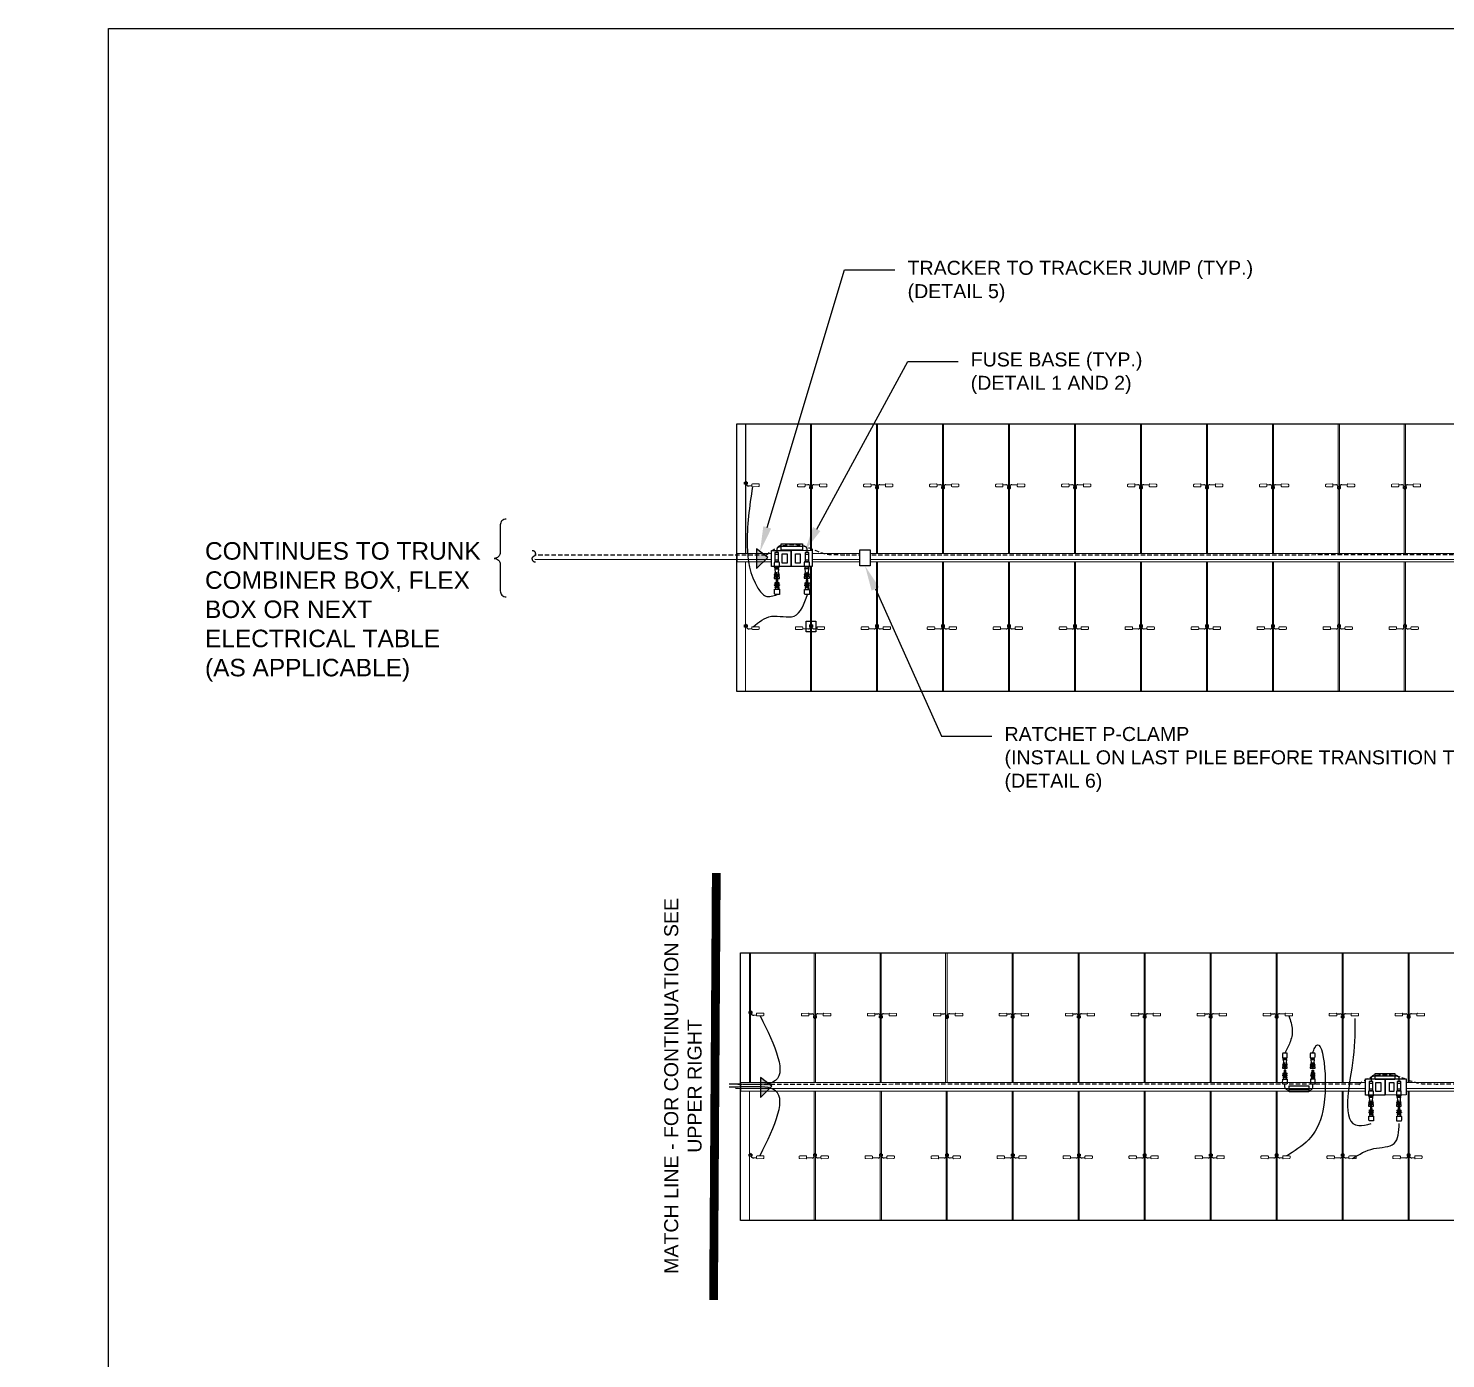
# Model space of a CAD drawing. Header units: feet. Extents: x -12372 to 90117, y -14865 to 4121.
# Drawn here: x 4.6 to 85.6, y 98.8 to 174.9 of the extents above; entities that cross this region are included whole.
import ezdxf
from ezdxf import colors
from ezdxf.entities.mleader import LeaderData, LeaderLine
from ezdxf.math import Vec2, Vec3

# ---------------------------------------------------------------- set-up
doc = ezdxf.new("R2010")
doc.units = ezdxf.units.FT
doc.header["$MEASUREMENT"] = 0
doc.set_wipeout_variables(frame=1)
for name, pattern in [('ACAD-x100644055pbs01-civil$0${ Chain Double-Dash }', [0]), ('HIDDEN', [0.375, 0.25, -0.125]), ('PHANTOM', [2.5, 1.25, -0.25, 0.25, -0.25, 0.25, -0.25])]:
    doc.linetypes.add(name, pattern=pattern)
for name, color, linetype in [('@2x40.5 Tracker LR5', 5, 'Continuous'), ('E-CABL-HARN', 6, 'HIDDEN'), ('E-CABL-HARN-NEG', 3, 'Continuous'), ('E-EQPM-HRDW', 16, 'Continuous'), ('E-HARN-COMP', 8, 'Continuous'), ('E-TRNK-CABL-NEG', 6, 'HIDDEN'), ('E-TRUNK-CABLE-POS', 6, 'HIDDEN'), ('G-ANNO-TEXT', 1, 'Continuous'), ('G-MATC-LINE', 6, 'PHANTOM'), ('G-TEXT', 7, 'Continuous'), ('PDF_Ediciones', 1, 'Continuous'), ('XREF', 7, 'Continuous')]:
    doc.layers.add(name, color=color, linetype=linetype)
doc.layers.add('E-MODULE', color=253, linetype='Continuous', lineweight=0)
doc.layers.add('E-TRACER-EQMPT', color=252, linetype='Continuous', lineweight=0)
doc.styles.add('NEI-A', font='arial.ttf')

# ---------------------------------------------------------------- blocks, each defined once
blk = doc.blocks.new('CLIP')
blk.add_lwpolyline([(-0.09, 0.098), (0.046, 0.098), (0.046, -0.017), (-0.09, -0.017)], close=True)
at = {"layer": 'PDF_Ediciones', "lineweight": 0}
for points in [[(-0.901, -0.151, -0.414213), (-0.926, -0.118), (-0.926, -0.036, -0.414213), (-0.893, -0.003), (-0.532, -0.003, -0.414213), (-0.499, -0.036), (-0.499, -0.118, -0.414213), (-0.532, -0.167), (-0.901, -0.151)], [(0.707, -0.151, 0.414213), (0.748, -0.118), (0.748, -0.036, 0.414213), (0.715, -0.003), (0.354, -0.003, 0.414213), (0.321, -0.036), (0.321, -0.118, 0.414213), (0.354, -0.167), (0.707, -0.151)]]:
    blk.add_lwpolyline(points, format="xyb", dxfattribs=at)
at = {"layer": 'XREF', "flags": 128}
blk.add_lwpolyline([(-0.509, -0.098), (-0.181, -0.12, 0.486695), (-0.067, -0.029), (-0.066, 0.115, -0.78238), (0.016, 0.115), (0.016, -0.033, 0.37874), (0.164, -0.115), (0.328, -0.098)], format="xyb", dxfattribs=at)
blk = doc.blocks.new('Injected piece wire support')
h = blk.add_hatch(color=256)
h.dxf.hatch_style = 1
h.paths.add_polyline_path([(0, 0.569), (0, -0.569), (0.644, 0.065)])
at = {"layer": 'E-EQPM-HRDW', "flags": 128}
blk.add_lwpolyline([(0.644, 0.065), (0, 0.569), (0, -0.569)], close=True, dxfattribs=at)
blk = doc.blocks.new('end break')
at = {"color": 0}
for centre, major_axis in [((0.016, 0.06), (-0.0162, -0.0604)), ((-0.016, -0.06), (0.0162, 0.0604))]:
    blk.add_ellipse(centre, major_axis=major_axis, ratio=0.75, start_param=3.141593, end_param=6.283185, dxfattribs=at)
blk = doc.blocks.new('A$C2C7A52CE')
at = {"layer": 'E-HARN-COMP'}
for p, q in [((-0.496, 0.086, 0.079), (-0.494, 0.085, 0.079)), ((-0.496, -0.086, 0.079), (-0.494, -0.085, 0.079))]:
    blk.add_line(p, q, dxfattribs=at)
for points, elevation in [([(-0.634, -0.1), (-0.636, -0.098), (-0.636, 0.098), (-0.634, 0.1), (-0.576, 0.1), (-0.573, 0.097), (-0.573, -0.097), (-0.576, -0.1), (-0.634, -0.1)], -0.033), ([(-0.634, 0.031), (-0.629, 0.031), (-0.629, 0.022), (-0.598, 0.022)], 0.079), ([(-0.573, 0.062), (-0.571, 0.06), (-0.515, 0.06), (-0.512, 0.062)], 0.015), ([(-0.509, -0.1), (-0.512, -0.097), (-0.512, 0.097), (-0.509, 0.1), (-0.496, 0.1), (-0.496, -0.1), (-0.509, -0.1)], -0.033), ([(-0.493, 0.097), (-0.493, 0.093), (-0.491, 0.089), (-0.389, 0.062), (-0.284, 0.075), (-0.281, 0.078), (-0.27, 0.078), (-0.27, -0.078), (-0.281, -0.078), (-0.284, -0.075), (-0.389, -0.062), (-0.491, -0.089), (-0.493, -0.097), (-0.493, 0.097)], -0.033), ([(-0.27, -0.078), (-0.267, -0.075), (-0.267, 0.075), (-0.27, 0.078)], -0.033), ([(-0.267, 0.069), (-0.263, 0.065), (-0.246, 0.065), (-0.246, 0.072), (-0.237, 0.072), (-0.237, 0.065), (-0.222, 0.065), (-0.218, 0.072), (-0.216, 0.072), (-0.212, 0.065), (-0.209, 0.065), (-0.204, 0.072), (-0.203, 0.072)], 0.079), ([(-0.003, -0.087), (-0.006, -0.091), (-0.033, -0.1), (-0.141, -0.1), (-0.198, -0.098), (-0.203, -0.095), (-0.203, 0.094), (-0.198, 0.098), (-0.141, 0.1), (-0.034, 0.1), (-0.006, 0.09), (-0.003, 0.087), (0, 0.059), (0, 0.002), (-0.002, -0.07), (-0.003, -0.087)], -0.024), ([(-0.634, -0.031), (-0.629, -0.031), (-0.629, -0.022), (-0.598, -0.022)], 0.079), ([(-0.573, -0.063), (-0.571, -0.06), (-0.515, -0.06), (-0.512, -0.063)], 0.015), ([(-0.267, -0.069), (-0.263, -0.065), (-0.246, -0.065), (-0.246, -0.072), (-0.237, -0.072), (-0.237, -0.065), (-0.229, -0.065), (-0.225, -0.073), (-0.223, -0.073), (-0.218, -0.065), (-0.215, -0.065), (-0.211, -0.073), (-0.209, -0.073), (-0.205, -0.065), (-0.203, -0.065)], -0.039)]:
    blk.add_lwpolyline(points, dxfattribs=dict(at, elevation=elevation))
for points in [[(-0.59, 0.018), (-0.426, 0.018)], [(-0.426, 0.018), (-0.426, -0.018)], [(-0.59, -0.018), (-0.426, -0.018)]]:
    blk.add_lwpolyline(points, dxfattribs=at)
blk = doc.blocks.new('A$C084F4888')
at = {"layer": 'E-HARN-COMP'}
for p, q in [((0.523, 0.021, 0.006), (0.415, 0.021, 0.006)), ((0.54, 0.017, 0.006), (0.568, 0.017, 0.006)), ((0.523, -0.021, 0.006), (0.415, -0.021, 0.006)), ((0.54, -0.017, 0.006), (0.568, -0.017, 0.006))]:
    blk.add_line(p, q, dxfattribs=at)
for points, elevation in [([(0.196, -0.096), (0.2, -0.092), (0.2, 0.092), (0.196, 0.097), (0.034, 0.098), (0.006, 0.089), (0.003, 0.086), (0.001, 0.071), (0, 0.031), (0, -0.01), (0.001, -0.072), (0.003, -0.086), (0.033, -0.098), (0.196, -0.096)], -0.011), ([(0.2, 0.068), (0.202, 0.064), (0.203, 0.062), (0.203, 0.056), (0.204, 0.056), (0.205, 0.062), (0.205, 0.064), (0.209, 0.072), (0.212, 0.072), (0.216, 0.064), (0.217, 0.056), (0.22, 0.056)], 0.053), ([(0.275, 0.077), (0.275, -0.077), (0.277, -0.074), (0.277, -0.063), (0.282, -0.059), (0.294, -0.059), (0.314, -0.052), (0.322, -0.052), (0.326, -0.054), (0.351, -0.097), (0.353, -0.098), (0.353, 0.098), (0.35, 0.096), (0.326, 0.054), (0.322, 0.052), (0.314, 0.052), (0.294, 0.059), (0.282, 0.059), (0.277, 0.063), (0.277, 0.074), (0.275, 0.077)], 0), ([(0.353, 0.086), (0.366, 0.086)], 0.004), ([(0.466, 0.063), (0.466, 0.065), (0.457, 0.073), (0.45, 0.076), (0.431, 0.076), (0.433, 0.07), (0.373, 0.07), (0.369, 0.075), (0.369, 0.096), (0.366, 0.098), (0.366, -0.098), (0.369, -0.096), (0.369, -0.075), (0.373, -0.07), (0.433, -0.07), (0.431, -0.076), (0.45, -0.076), (0.457, -0.073), (0.466, -0.065), (0.466, -0.063), (0.464, -0.062), (0.373, -0.059), (0.369, -0.055), (0.369, -0.044), (0.371, -0.042), (0.371, 0.042), (0.369, 0.044), (0.369, 0.055), (0.373, 0.059)], 0.027), ([(0.373, 0.059), (0.464, 0.062), (0.466, 0.063)], 0.027), ([(0.2, -0.067), (0.203, -0.072), (0.205, -0.072), (0.209, -0.064), (0.212, -0.064), (0.216, -0.072), (0.218, -0.072), (0.223, -0.064), (0.223, -0.062)], 0.006), ([(0.353, -0.086), (0.366, -0.086)], 0.004)]:
    blk.add_lwpolyline(points, dxfattribs=dict(at, elevation=elevation))
for points in [[(0.266, 0.077), (0.264, 0.074), (0.264, 0.067), (0.259, 0.062), (0.252, 0.062), (0.252, 0.064), (0.227, 0.064), (0.227, 0.062), (0.226, 0.062), (0.222, 0.062), (0.22, 0.06), (0.22, 0.05), (0.221, 0.047), (0.223, 0.045), (0.226, 0.044), (0.26, 0.044), (0.263, 0.045), (0.264, 0.048), (0.264, 0.067)], [(0.371, 0.037), (0.38, 0.037)], [(0.38, -0.042), (0.38, 0.042), (0.381, 0.041), (0.381, -0.041), (0.38, -0.042)], [(0.382, 0.035), (0.385, 0.034), (0.385, -0.034), (0.382, -0.035), (0.382, 0.035), (0.381, 0.039)], [(0.385, 0.029), (0.392, 0.029)], [(0.397, 0.039), (0.396, 0.035), (0.392, 0.034), (0.392, -0.034), (0.396, -0.035), (0.396, 0.035)], [(0.398, 0.042), (0.397, 0.041), (0.397, -0.041), (0.398, -0.042), (0.398, 0.042)], [(0.398, 0.037), (0.403, 0.037)], [(0.403, 0.042), (0.406, 0.041), (0.41, 0.038), (0.41, 0.034), (0.414, 0.032), (0.573, 0.032), (0.574, 0.031), (0.575, 0.024), (0.575, -0.024), (0.575, -0.03), (0.573, -0.032), (0.414, -0.032), (0.41, -0.038), (0.406, -0.041), (0.405, -0.042), (0.403, -0.042), (0.403, 0.042)], [(0.537, 0.024), (0.538, 0.022), (0.538, -0.022), (0.537, -0.024), (0.537, 0.024)], [(0.575, 0.024), (0.57, 0.019), (0.57, -0.019), (0.575, -0.024)], [(0.266, -0.077), (0.264, -0.074), (0.264, -0.067), (0.259, -0.062), (0.252, -0.062), (0.252, -0.064), (0.227, -0.064), (0.227, -0.062), (0.226, -0.062), (0.222, -0.062), (0.22, -0.06), (0.22, -0.05), (0.221, -0.047), (0.223, -0.045), (0.226, -0.044), (0.26, -0.044), (0.263, -0.045), (0.264, -0.048), (0.264, -0.067)], [(0.371, -0.037), (0.38, -0.037)], [(0.381, -0.039), (0.382, -0.035)], [(0.385, -0.029), (0.392, -0.029)], [(0.396, -0.035), (0.397, -0.039)], [(0.398, -0.037), (0.403, -0.037)]]:
    blk.add_lwpolyline(points, dxfattribs=at)
at = {"layer": 'E-HARN-COMP', "elevation": 0.063}
blk.add_lwpolyline([(0.351, 0.024), (0.299, 0.024), (0.299, -0.024), (0.351, -0.024)], close=True, dxfattribs=at)
at = {"layer": 'E-HARN-COMP'}
blk.add_circle((0.318, 0, 0.052), 0.0136, dxfattribs=at)
blk = doc.blocks.new('drop')
at = {"layer": 'E-HARN-COMP'}
blk.add_line((-0.9, 0.35), (0.9, 0.35), dxfattribs=at)
for points in [[(-0.9, 0.41, 0.38464), (-1.28, 0.11), (-1.28, -0.18)], [(0.89, 0.41, -0.38464), (1.27, 0.11), (1.27, -0.18)]]:
    blk.add_lwpolyline(points, format="xyb", dxfattribs=at)
blk.add_lwpolyline([(-0.9, 0.54), (0.9, 0.54), (0.9, 0), (-0.9, 0)], close=True, dxfattribs=at)
blk = doc.blocks.new('Fuse Base')
blk.add_wipeout([(-1.117, 0.463), (1.209, 0.466), (1.209, -0.457), (-1.117, -0.459)])
at = {"layer": 'E-HARN-COMP'}
for points in [[(-1.117, 0.463), (0, 0.461), (0, -0.461), (-1.117, -0.459)], [(-0.52, 0.265), (-0.235, 0.265), (-0.235, -0.265), (-0.52, -0.265)], [(0, 0.461), (1.209, 0.466), (1.209, -0.457), (0, -0.461)], [(0.247, 0.262), (0.508, 0.262), (0.508, -0.262), (0.247, -0.262)]]:
    blk.add_lwpolyline(points, close=True, dxfattribs=at)
blk = doc.blocks.new('E-100-18')
for points in [[(-0.0625, -0.15625), (0.0625, -0.15625), (0.0625, 0.15625), (-0.0625, 0.15625), (-0.0625, -0.15625)], [(-0.0625, 0.09375), (0.0625, 0.09375)], [(-0.0625, -0.09375), (0.0625, -0.09375)]]:
    blk.add_lwpolyline(points)
blk = doc.blocks.new('RACHET CLAMP')
blk.add_wipeout([(-0.291, 0.921), (0.291, 0.921), (0.291, 0), (-0.291, 0)])
at = {"layer": 'E-HARN-COMP'}
blk.add_lwpolyline([(-0.291, 0.921), (0.291, 0.921), (0.291, 0), (-0.291, 0)], close=True, dxfattribs=at)
blk = doc.blocks.new('*U44')
at = {"layer": 'Defpoints'}
blk.add_lwpolyline([(0, 20.5), (31.005, 20.5), (31.005, 0), (0, 0)], close=True, dxfattribs=at)

msp = doc.modelspace()

# ---------------------------------------------------------------- linework, layer by layer
for points in [[(45.503, 148.919), (45.639, 148.919), (45.639, 148.804), (45.503, 148.804)], [(45.503, 148.919), (45.639, 148.919), (45.639, 148.804), (45.503, 148.804)], [(45.503, 140.759), (45.639, 140.759), (45.639, 140.644), (45.503, 140.644)], [(45.503, 140.759), (45.639, 140.759), (45.639, 140.644), (45.503, 140.644)], [(45.769, 118.679), (45.905, 118.679), (45.905, 118.564), (45.769, 118.564)], [(45.769, 118.679), (45.905, 118.679), (45.905, 118.564), (45.769, 118.564)], [(45.769, 110.519), (45.905, 110.519), (45.905, 110.404), (45.769, 110.404)], [(45.769, 110.519), (45.905, 110.519), (45.905, 110.404), (45.769, 110.404)]]:
    msp.add_lwpolyline(points, close=True)
at = {"layer": '@2x40.5 Tracker LR5'}
for points in [[(217.286, 152.255), (217.286, 136.96), (45.056, 136.96), (45.056, 152.255)], [(217.505, 122.015), (217.505, 106.72), (45.274, 106.72), (45.274, 122.015)]]:
    msp.add_lwpolyline(points, close=True, dxfattribs=at)
at = {"layer": 'E-CABL-HARN-NEG'}
for points in [[(45.947, 148.653), (45.647, 145.292, 0.072), (46.262, 142.868, 0.112), (46.706, 142.409, 0.146), (47.369, 142.501, -0.044)], [(46.39, 118.422), (47.12, 114.627), (45.697, 114.5), (44.627, 114.521)], [(46.39, 110.444), (47.12, 114.239), (45.697, 114.366), (44.627, 114.345)]]:
    msp.add_spline(points, degree=3, dxfattribs=at)
for points, end_tangent in [([(45.991, 140.657), (47.029, 141.255, 0.112), (48.326, 141.269, 0.112), (49.088, 142.493, -0.092)], (0.009936, 0.999951)), ([(76.594, 118.416), (76.795, 117.607), (76.66, 116.898, 0.006), (76.375, 116.297, -0.039)], (0.55098, -0.834518)), ([(80.369, 118.273), (80.275, 116.043, -0.007), (80.595, 112.152, -0.034), (81.301, 112.269, -0.041)], (0.15531, 0.987866)), ([(77.956, 116.297, -0.006), (78.082, 116.604, 0.049), (78.547, 113.002, 0.062), (76.462, 110.418)], (-0.057691, -0.998335)), ([(80.237, 110.275), (81.456, 110.834, -0.033), (82.614, 111.131, -0.068), (82.904, 112.267, -0.085)], (-0.031277, 0.999511))]:
    msp.add_spline(points, degree=3, dxfattribs=dict(at, end_tangent=end_tangent))
at = {"layer": 'E-MODULE'}
for points in [[(45.557, 152.255), (45.557, 144.854), (49.267, 144.854), (49.267, 152.255), (45.557, 152.255)], [(45.567, 152.255), (45.567, 144.854), (64.346, 144.854), (64.346, 152.255), (45.567, 152.255)], [(49.326, 152.255), (49.326, 144.854), (53.037, 144.854), (53.037, 152.255), (49.326, 152.255)], [(53.096, 152.255), (53.096, 144.854), (56.807, 144.854), (56.807, 152.255), (53.096, 152.255)], [(56.866, 152.255), (56.866, 144.854), (60.576, 144.854), (60.576, 152.255), (56.866, 152.255)], [(60.635, 152.255), (60.635, 144.854), (64.346, 144.854), (64.346, 152.255), (60.635, 152.255)], [(64.405, 152.255), (64.405, 144.854), (68.116, 144.854), (68.116, 152.255), (64.405, 152.255)], [(68.175, 152.255), (68.175, 144.854), (71.885, 144.854), (71.885, 152.255), (68.175, 152.255)], [(71.945, 152.255), (71.945, 144.854), (75.655, 144.854), (75.655, 152.255), (71.945, 152.255)], [(75.714, 152.255), (75.714, 144.854), (79.425, 144.854), (79.425, 152.255), (75.714, 152.255)], [(79.484, 152.255), (79.484, 144.854), (83.195, 144.854), (83.195, 152.255), (79.484, 152.255)], [(83.254, 152.255), (83.254, 144.854), (86.964, 144.854), (86.964, 152.255), (83.254, 152.255)], [(45.557, 144.362), (45.557, 136.96), (49.267, 136.96), (49.267, 144.362), (45.557, 144.362)], [(49.326, 144.362), (49.326, 136.96), (53.037, 136.96), (53.037, 144.362), (49.326, 144.362)], [(53.096, 144.362), (53.096, 136.96), (56.807, 136.96), (56.807, 144.362), (53.096, 144.362)], [(56.866, 144.362), (56.866, 136.96), (60.576, 136.96), (60.576, 144.362), (56.866, 144.362)], [(60.635, 144.362), (60.635, 136.96), (64.346, 136.96), (64.346, 144.362), (60.635, 144.362)], [(64.405, 144.362), (64.405, 136.96), (68.116, 136.96), (68.116, 144.362), (64.405, 144.362)], [(68.175, 144.362), (68.175, 136.96), (71.885, 136.96), (71.885, 144.362), (68.175, 144.362)], [(71.945, 144.362), (71.945, 136.96), (75.655, 136.96), (75.655, 144.362), (71.945, 144.362)], [(75.714, 144.362), (75.714, 136.96), (79.425, 136.96), (79.425, 144.362), (75.714, 144.362)], [(79.484, 144.362), (79.484, 136.96), (83.195, 136.96), (83.195, 144.362), (79.484, 144.362)], [(83.254, 144.362), (83.254, 136.96), (86.964, 136.96), (86.964, 144.362), (83.254, 144.362)], [(45.785, 122.015), (45.785, 114.614), (64.564, 114.614), (64.564, 122.015), (45.785, 122.015)], [(45.834, 122.015), (45.834, 114.614), (49.482, 114.614), (49.482, 122.015), (45.834, 122.015)], [(49.551, 122.015), (49.551, 114.614), (53.254, 114.614), (53.254, 122.015), (49.543, 122.015)], [(53.313, 122.015), (53.313, 114.614), (56.975, 114.614), (56.975, 122.015), (53.313, 122.015)], [(57.084, 122.015), (57.084, 114.614), (60.794, 114.614), (60.794, 122.015), (57.084, 122.015)], [(60.853, 122.015), (60.853, 114.614), (64.564, 114.614), (64.564, 122.015), (60.853, 122.015)], [(64.623, 122.015), (64.623, 114.614), (68.334, 114.614), (68.334, 122.015), (64.623, 122.015)], [(68.393, 122.015), (68.393, 114.614), (72.104, 114.614), (72.104, 122.015), (68.393, 122.015)], [(72.163, 122.015), (72.163, 114.614), (75.873, 114.614), (75.873, 122.015), (72.163, 122.015)], [(75.932, 122.015), (75.932, 114.614), (79.643, 114.614), (79.643, 122.015), (75.932, 122.015)], [(79.702, 122.015), (79.702, 114.614), (83.413, 114.614), (83.413, 122.015), (79.702, 122.015)], [(83.472, 122.015), (83.472, 114.614), (87.182, 114.614), (87.182, 122.015), (83.472, 122.015)], [(45.775, 114.122), (45.775, 106.72), (49.485, 106.72), (49.485, 114.122), (45.775, 114.122)], [(49.544, 114.122), (49.544, 106.72), (53.255, 106.72), (53.255, 114.122), (49.544, 114.122)], [(53.314, 114.122), (53.314, 106.72), (57.025, 106.72), (57.025, 114.122), (53.314, 114.122)], [(57.084, 114.122), (57.084, 106.72), (60.794, 106.72), (60.794, 114.122), (57.084, 114.122)], [(60.854, 114.122), (60.854, 106.72), (64.564, 106.72), (64.564, 114.122), (60.854, 114.122)], [(64.623, 114.122), (64.623, 106.72), (68.334, 106.72), (68.334, 114.122), (64.623, 114.122)], [(68.393, 114.122), (68.393, 106.72), (72.104, 106.72), (72.104, 114.122), (68.393, 114.122)], [(72.163, 114.122), (72.163, 106.72), (75.873, 106.72), (75.873, 114.122), (72.163, 114.122)], [(75.932, 114.122), (75.932, 106.72), (79.643, 106.72), (79.643, 114.122), (75.932, 114.122)], [(79.702, 114.122), (79.702, 106.72), (83.413, 106.72), (83.413, 114.122), (79.702, 114.122)], [(83.472, 114.122), (83.472, 106.72), (87.182, 106.72), (87.182, 114.122), (83.472, 114.122)]]:
    msp.add_lwpolyline(points, dxfattribs=at)
at = {"layer": 'E-TRACER-EQMPT'}
for points in [[(217.286, 144.854), (45.075, 144.854), (45.075, 144.362), (217.286, 144.362)], [(133.511, 114.614), (45.293, 114.614), (45.293, 114.122), (133.511, 114.122)]]:
    msp.add_lwpolyline(points, dxfattribs=at)
at = {"layer": 'E-TRNK-CABL-NEG', "linetype": 'ACAD-x100644055pbs01-civil$0${ Chain Double-Dash }'}
for p, q in [((217.286, 144.422), (33.523, 144.503, -0.099)), ((217.515, 114.182), (44.978, 114.263, -0.099))]:
    msp.add_line(p, q, dxfattribs=at)
at = {"layer": 'E-TRUNK-CABLE-POS'}
for p, q in [((46.715, 144.75, -0.091), (33.523, 144.746, -0.099)), ((149.762, 144.78, -0.036), (51.313, 144.751, -0.089)), ((80.613, 114.517, -0.078), (44.978, 114.506, -0.099)), ((180.361, 114.549, -0.021), (85.096, 114.519, -0.076))]:
    msp.add_line(p, q, dxfattribs=at)
at = {"layer": 'G-MATC-LINE', "const_width": 0.5}
msp.add_lwpolyline([(43.727, 102.187), (43.884, 126.58)], dxfattribs=at)
at = {"layer": 'G-TEXT', "elevation": 0.091, "flags": 128}
msp.add_lwpolyline([(31.881, 146.815), (31.878, 146.815, 0.414214), (31.538, 146.476), (31.538, 144.908, -0.414214), (31.199, 144.568), (31.195, 144.568), (31.199, 144.568, -0.414214), (31.538, 144.229), (31.538, 142.703, 0.414214), (31.878, 142.364), (31.881, 142.364)], format="xyb", dxfattribs=at)
at = {"layer": 'PDF_Ediciones', "lineweight": 0}
for points in [[(46.299, 148.67, 0.414213), (46.341, 148.703), (46.341, 148.785, 0.414213), (46.308, 148.818), (45.947, 148.818, 0.414213), (45.914, 148.785), (45.914, 148.703, 0.414213), (45.947, 148.653), (46.299, 148.67)], [(46.299, 148.67, 0.414213), (46.341, 148.703), (46.341, 148.785, 0.414213), (46.308, 148.818), (45.947, 148.818, 0.414213), (45.914, 148.785), (45.914, 148.703, 0.414213), (45.947, 148.653), (46.299, 148.67)], [(46.299, 140.51, 0.414213), (46.341, 140.543), (46.341, 140.625, 0.414213), (46.308, 140.657), (45.947, 140.657, 0.414213), (45.914, 140.625), (45.914, 140.543, 0.414213), (45.947, 140.493), (46.299, 140.51)], [(46.299, 140.51, 0.414213), (46.341, 140.543), (46.341, 140.625, 0.414213), (46.308, 140.657), (45.947, 140.657, 0.414213), (45.914, 140.625), (45.914, 140.543, 0.414213), (45.947, 140.493), (46.299, 140.51)], [(46.566, 118.43, 0.414213), (46.607, 118.463), (46.607, 118.545, 0.414213), (46.574, 118.578), (46.213, 118.578, 0.414213), (46.18, 118.545), (46.18, 118.463, 0.414213), (46.213, 118.414), (46.566, 118.43)], [(46.566, 118.43, 0.414213), (46.607, 118.463), (46.607, 118.545, 0.414213), (46.574, 118.578), (46.213, 118.578, 0.414213), (46.18, 118.545), (46.18, 118.463, 0.414213), (46.213, 118.414), (46.566, 118.43)], [(46.566, 110.27, 0.414213), (46.607, 110.303), (46.607, 110.385, 0.414213), (46.574, 110.418), (46.213, 110.418, 0.414213), (46.18, 110.385), (46.18, 110.303, 0.414213), (46.213, 110.253), (46.566, 110.27)], [(46.566, 110.27, 0.414213), (46.607, 110.303), (46.607, 110.385, 0.414213), (46.574, 110.418), (46.213, 110.418, 0.414213), (46.18, 110.385), (46.18, 110.303, 0.414213), (46.213, 110.253), (46.566, 110.27)]]:
    msp.add_lwpolyline(points, format="xyb", dxfattribs=at)
at = {"layer": 'XREF', "flags": 128}
for points in [[(45.567, 148.968, -0.347123), (45.609, 148.936), (45.609, 148.788, 0.37874), (45.757, 148.706), (45.921, 148.722)], [(45.567, 148.968, -0.347123), (45.609, 148.936), (45.609, 148.788, 0.37874), (45.757, 148.706), (45.921, 148.722)], [(45.567, 140.808, -0.347123), (45.609, 140.776), (45.609, 140.628, 0.37874), (45.757, 140.546), (45.914, 140.561)], [(45.567, 140.808, -0.347123), (45.609, 140.776), (45.609, 140.628, 0.37874), (45.757, 140.546), (45.914, 140.561)], [(45.834, 118.728, -0.347123), (45.875, 118.696), (45.875, 118.548, 0.37874), (46.023, 118.466), (46.187, 118.482)], [(45.834, 118.728, -0.347123), (45.875, 118.696), (45.875, 118.548, 0.37874), (46.023, 118.466), (46.187, 118.482)], [(45.834, 110.568, -0.347123), (45.875, 110.536), (45.875, 110.388, 0.37874), (46.023, 110.306), (46.18, 110.321)], [(45.834, 110.568, -0.347123), (45.875, 110.536), (45.875, 110.388, 0.37874), (46.023, 110.306), (46.18, 110.321)]]:
    msp.add_lwpolyline(points, format="xyb", dxfattribs=at)
at = {"layer": 'XREF'}
msp.add_lwpolyline([(49.018, 140.969), (49.564, 140.969), (49.564, 140.359), (49.018, 140.359)], close=True, dxfattribs=at)

# ---------------------------------------------------------------- block references
at = {"layer": 'E-CABL-HARN', "color": 4, "linetype": 'Continuous', "xscale": -2.742658024916359, "yscale": 2.742658024916359, "zscale": 2.742658024916359}
msp.add_blockref('end break', (33.458, 144.685, 0.091), dxfattribs=at)
at = {"layer": 'E-CABL-HARN-NEG', "xscale": 0.625, "yscale": 0.625, "zscale": 0.625, "rotation": 180}
msp.add_blockref('drop', (77.171, 114.417), dxfattribs=at)
at = {"layer": 'E-HARN-COMP'}
for name, p, xscale, yscale, zscale, rotation in [('A$C084F4888', (47.354, 142.501, -0.027), -1.481035343229667, 1.481035343229667, 1.481035343229667, 270), ('A$C084F4888', (49.072, 142.493, -0.075), -1.481035343229667, 1.481035343229667, 1.481035343229667, 270), ('A$C2C7A52CE', (76.372, 116.297, -0.006), -1.371329021508951, 1.371329021508951, 1.371329021508951, 270), ('A$C2C7A52CE', (77.956, 116.297, -0.006), -1.371329021508951, 1.371329021508951, 1.371329021508951, 270), ('A$C084F4888', (76.377, 114.527), -1.371329021508951, 1.371329021508951, 1.371329021508951, 270), ('A$C084F4888', (77.971, 114.528), 1.371329021508951, 1.371329021508951, 1.371329021508951, 89.99999999999999), ('A$C084F4888', (81.304, 112.414, -0.025), -1.371329021508951, 1.371329021508951, 1.371329021508951, 270), ('A$C084F4888', (82.895, 112.407, -0.069), -1.371329021508951, 1.371329021508951, 1.371329021508951, 270)]:
    msp.add_blockref(name, p, dxfattribs=dict(at, xscale=xscale, yscale=yscale, zscale=zscale, rotation=rotation))
at = {"layer": 'XREF', "rotation": 180}
for p in [(49.28, 148.653), (53.045, 148.653), (56.82, 148.653), (60.585, 148.653), (64.359, 148.653), (68.124, 148.653), (71.899, 148.653), (75.663, 148.653), (79.438, 148.653), (83.203, 148.653), (49.499, 118.413), (53.263, 118.413), (57.038, 118.413), (60.803, 118.413), (64.577, 118.413), (68.342, 118.413), (72.117, 118.413), (75.882, 118.413), (79.656, 118.413), (83.421, 118.413)]:
    msp.add_blockref('CLIP', p, dxfattribs=at)
at = {"layer": 'XREF'}
for name, p in [('Injected piece wire support', (46.178, 144.551)), ('CLIP', (49.326, 140.661)), ('CLIP', (53.091, 140.661)), ('CLIP', (56.866, 140.661)), ('CLIP', (60.631, 140.661)), ('CLIP', (64.405, 140.661)), ('CLIP', (68.17, 140.661)), ('CLIP', (71.945, 140.661)), ('CLIP', (75.709, 140.661)), ('CLIP', (79.484, 140.661)), ('CLIP', (83.249, 140.661)), ('Injected piece wire support', (46.415, 114.334)), ('CLIP', (49.544, 110.421)), ('CLIP', (53.309, 110.421)), ('CLIP', (57.084, 110.421)), ('CLIP', (60.849, 110.421)), ('CLIP', (64.623, 110.421)), ('CLIP', (68.388, 110.421)), ('CLIP', (72.163, 110.421)), ('CLIP', (75.927, 110.421)), ('CLIP', (79.702, 110.421)), ('CLIP', (83.467, 110.421))]:
    msp.add_blockref(name, p, dxfattribs=at)

# ---------------------------------------------------------------- texts
at = {"layer": 'G-ANNO-TEXT', "insert": (14.67, 141.508, 0.091), "char_height": 1, "width": 17.85601, "attachment_point": 4, "style": 'NEI-A'}
msp.add_mtext('CONTINUES TO TRUNK COMBINER BOX, FLEX BOX OR NEXT ELECTRICAL TABLE \\P(AS APPLICABLE)', dxfattribs=at)
at = {"layer": 'G-ANNO-TEXT', "insert": (41.98, 114.418), "char_height": 0.8, "attachment_point": 5, "rotation": 90, "style": 'NEI-A'}
msp.add_mtext_dynamic_manual_height_columns('MATCH LINE - FOR CONTINUATION SEE UPPER RIGHT', width=25.31657, gutter_width=0.547, heights=[0], dxfattribs=at)

# ---------------------------------------------------------------- leaders
at = {"layer": 'G-ANNO-TEXT'}
ml = msp.add_multileader_mtext('Standard', dxfattribs=at)
ml.set_content('TRACKER TO TRACKER JUMP (TYP.)\\P(DETAIL 5)', color=256, style='NEI-A')
ml.set_leader_properties()
ml.build(insert=Vec2(0, 0))
ml.multileader.update_dxf_attribs({"dogleg_length": 0.36, "arrow_head_size": 1.44, "scale": 8})
ctx = ml.context
ctx.base_point, ctx.scale, ctx.char_height, ctx.arrow_head_size, ctx.landing_gap_size, ctx.plane_origin = Vec3(54.094, 161.052), 8, 0.8, 1.44, 0.72, Vec3(43.514, 145.534)
notes = []
notes.append((ctx, [(0, (1, 1, 0), (51.214, 161.052), (1, 0), 2.88, [(0, [(46.384, 144.959)], 0, [])])]))
ctx.mtext.insert, ctx.mtext.width, ctx.mtext.defined_height, ctx.mtext.flow_direction = Vec3(54.814, 161.57), 21.39115, 4.708, 5
ml = msp.add_multileader_mtext('Standard', dxfattribs=at)
ml.set_content('DRIVE MOTOR \\PLOCATION (TYP.)', color=256, style='NEI-A')
ml.set_leader_properties()
ml.build(insert=Vec2(0, 0))
ml.multileader.update_dxf_attribs({"dogleg_length": 0.36, "arrow_head_size": 1.8, "scale": 10})
ctx = ml.context
ctx.base_point, ctx.scale, ctx.char_height, ctx.arrow_head_size, ctx.landing_gap_size, ctx.plane_origin = Vec3(-136.345, 151.872), 10, 1, 1.8, 0.9, Vec3(-139.827, 136.52)
notes.append((ctx, [(0, (1, 1, 0), (-139.945, 151.872), (1, 0), 3.6, [(0, [(-139.827, 136.52)], 0, [])])]))
ctx.mtext.insert, ctx.mtext.width, ctx.mtext.flow_direction = Vec3(-135.445, 152.519), 15.79276, 5
for ctx, leaders in notes:
    for number, flags, end, landing, length, lines in leaders:
        leader = LeaderData()
        leader.index, (leader.has_last_leader_line, leader.has_dogleg_vector, leader.attachment_direction) = number, flags
        leader.last_leader_point, leader.dogleg_vector, leader.dogleg_length = Vec3(end), Vec3(landing), length
        for number, points, colour, breaks in lines:
            line = LeaderLine()
            line.index, line.vertices, line.color, line.breaks = number, Vec3.list(points), colors.encode_raw_color(colour), breaks
            leader.lines.append(line)
        ctx.leaders.append(leader)

# ---------------------------------------------------------------- next in the draw order: block references
at = {"layer": 'E-HARN-COMP'}
for p in [(48.16, 144.561), (82.093, 114.357)]:
    msp.add_blockref('Fuse Base', p, dxfattribs=at)

# ---------------------------------------------------------------- next in the draw order: linework, layer by layer
at = {"layer": 'E-TRUNK-CABLE-POS'}
for points in [[(46.715, 144.75), (46.994, 144.972), (47.599, 145.39), (48.981, 145.384), (50.093, 144.674), (50.988, 144.806), (51.313, 144.751)], [(80.596, 114.504), (80.875, 114.726), (81.481, 115.096), (82.849, 115.096), (83.974, 114.428), (84.868, 114.56), (85.194, 114.505)]]:
    msp.add_open_spline(points, degree=3, knots=[0.041369, 0.041369, 0.041369, 0.041369, 1.082642, 2.291463, 3.888959, 4.87944, 4.87944, 4.87944, 4.87944], dxfattribs=at)

# ---------------------------------------------------------------- next in the draw order: block references
at = {"layer": 'E-CABL-HARN-NEG'}
for p, xscale, yscale, zscale in [((48.206, 145.026), 0.675, 0.675, 0.675), ((82.093, 114.785), 0.625, 0.625, 0.625)]:
    msp.add_blockref('drop', p, dxfattribs=dict(at, xscale=xscale, yscale=yscale, zscale=zscale))
at = {"layer": 'E-HARN-COMP', "rotation": 270}
for p, xscale, yscale, zscale in [((47.34, 144.363, 0.036), -1.481035343229667, 1.481035343229667, 1.481035343229667), ((49.061, 144.375, 0.036), -1.481035343229667, 1.481035343229667, 1.481035343229667), ((81.291, 114.138, 0.033), -1.371329021508951, 1.371329021508951, 1.371329021508951), ((82.884, 114.139, 0.033), -1.371329021508951, 1.371329021508951, 1.371329021508951)]:
    msp.add_blockref('A$C2C7A52CE', p, dxfattribs=dict(at, xscale=xscale, yscale=yscale, zscale=zscale))
at = {"layer": 'E-HARN-COMP', "xscale": 1.714161265572724, "yscale": 1.714161265572724, "zscale": 1.714161265572724}
for p in [(47.327, 144.641), (49.064, 144.642), (81.293, 114.406), (82.887, 114.407)]:
    msp.add_blockref('E-100-18', p, dxfattribs=at)

# ---------------------------------------------------------------- next in the draw order: leaders
at = {"layer": 'G-ANNO-TEXT'}
ml = msp.add_multileader_mtext('Standard', dxfattribs=at)
ml.set_content('FUSE BASE (TYP.)\\P(DETAIL 1 AND 2)', color=256, style='NEI-A')
ml.set_leader_properties()
ml.build(insert=Vec2(0, 0))
ml.multileader.update_dxf_attribs({"dogleg_length": 0.36, "arrow_head_size": 1.44, "scale": 8})
ctx = ml.context
ctx.base_point, ctx.scale, ctx.char_height, ctx.arrow_head_size, ctx.landing_gap_size, ctx.plane_origin = Vec3(57.701, 155.814), 8, 0.8, 1.44, 0.72, Vec3(47.592, 145.642)
notes = []
notes.append((ctx, [(0, (1, 1, 0), (54.821, 155.814), (1, 0), 2.88, [(0, [(48.935, 144.976)], 0, [])])]))
ctx.mtext.insert, ctx.mtext.width, ctx.mtext.flow_direction = Vec3(58.421, 156.332), 10.56626, 5
for ctx, leaders in notes:
    for number, flags, end, landing, length, lines in leaders:
        leader = LeaderData()
        leader.index, (leader.has_last_leader_line, leader.has_dogleg_vector, leader.attachment_direction) = number, flags
        leader.last_leader_point, leader.dogleg_vector, leader.dogleg_length = Vec3(end), Vec3(landing), length
        for number, points, colour, breaks in lines:
            line = LeaderLine()
            line.index, line.vertices, line.color, line.breaks = number, Vec3.list(points), colors.encode_raw_color(colour), breaks
            leader.lines.append(line)
        ctx.leaders.append(leader)

# ---------------------------------------------------------------- next in the draw order: block references
at = {"layer": 'XREF'}
msp.add_blockref('RACHET CLAMP', (52.384, 144.131), dxfattribs=at)

# ---------------------------------------------------------------- next in the draw order: block references
at = {"layer": 'Defpoints', "xscale": 8, "yscale": 8, "zscale": 8}
msp.add_blockref('*U44', (9.153, 10.856), dxfattribs=at)

# ---------------------------------------------------------------- next in the draw order: leaders
at = {"layer": 'G-ANNO-TEXT'}
ml = msp.add_multileader_mtext('Standard', dxfattribs=at)
ml.set_content('RATCHET P-CLAMP\\P(INSTALL ON LAST PILE BEFORE TRANSITION TO DISCONNECT OR FLEX BOX) \\P(DETAIL 6)', color=256, style='NEI-A')
ml.set_leader_properties()
ml.build(insert=Vec2(0, 0))
ml.multileader.update_dxf_attribs({"dogleg_length": 0.36, "arrow_head_size": 1.44, "scale": 8})
ctx = ml.context
ctx.base_point, ctx.scale, ctx.char_height, ctx.arrow_head_size, ctx.landing_gap_size, ctx.plane_origin = Vec3(59.633, 134.411), 8, 0.8, 1.44, 0.72, Vec3(49.513, 144.706)
notes = []
notes.append((ctx, [(0, (1, 1, 0), (56.753, 134.411), (1, 0), 2.88, [(0, [(52.384, 144.131)], 0, [])])]))
ctx.mtext.insert, ctx.mtext.width, ctx.mtext.flow_direction = Vec3(60.353, 134.929), 13.23808, 5
for ctx, leaders in notes:
    for number, flags, end, landing, length, lines in leaders:
        leader = LeaderData()
        leader.index, (leader.has_last_leader_line, leader.has_dogleg_vector, leader.attachment_direction) = number, flags
        leader.last_leader_point, leader.dogleg_vector, leader.dogleg_length = Vec3(end), Vec3(landing), length
        for number, points, colour, breaks in lines:
            line = LeaderLine()
            line.index, line.vertices, line.color, line.breaks = number, Vec3.list(points), colors.encode_raw_color(colour), breaks
            leader.lines.append(line)
        ctx.leaders.append(leader)

doc.saveas('drawing.dxf')
